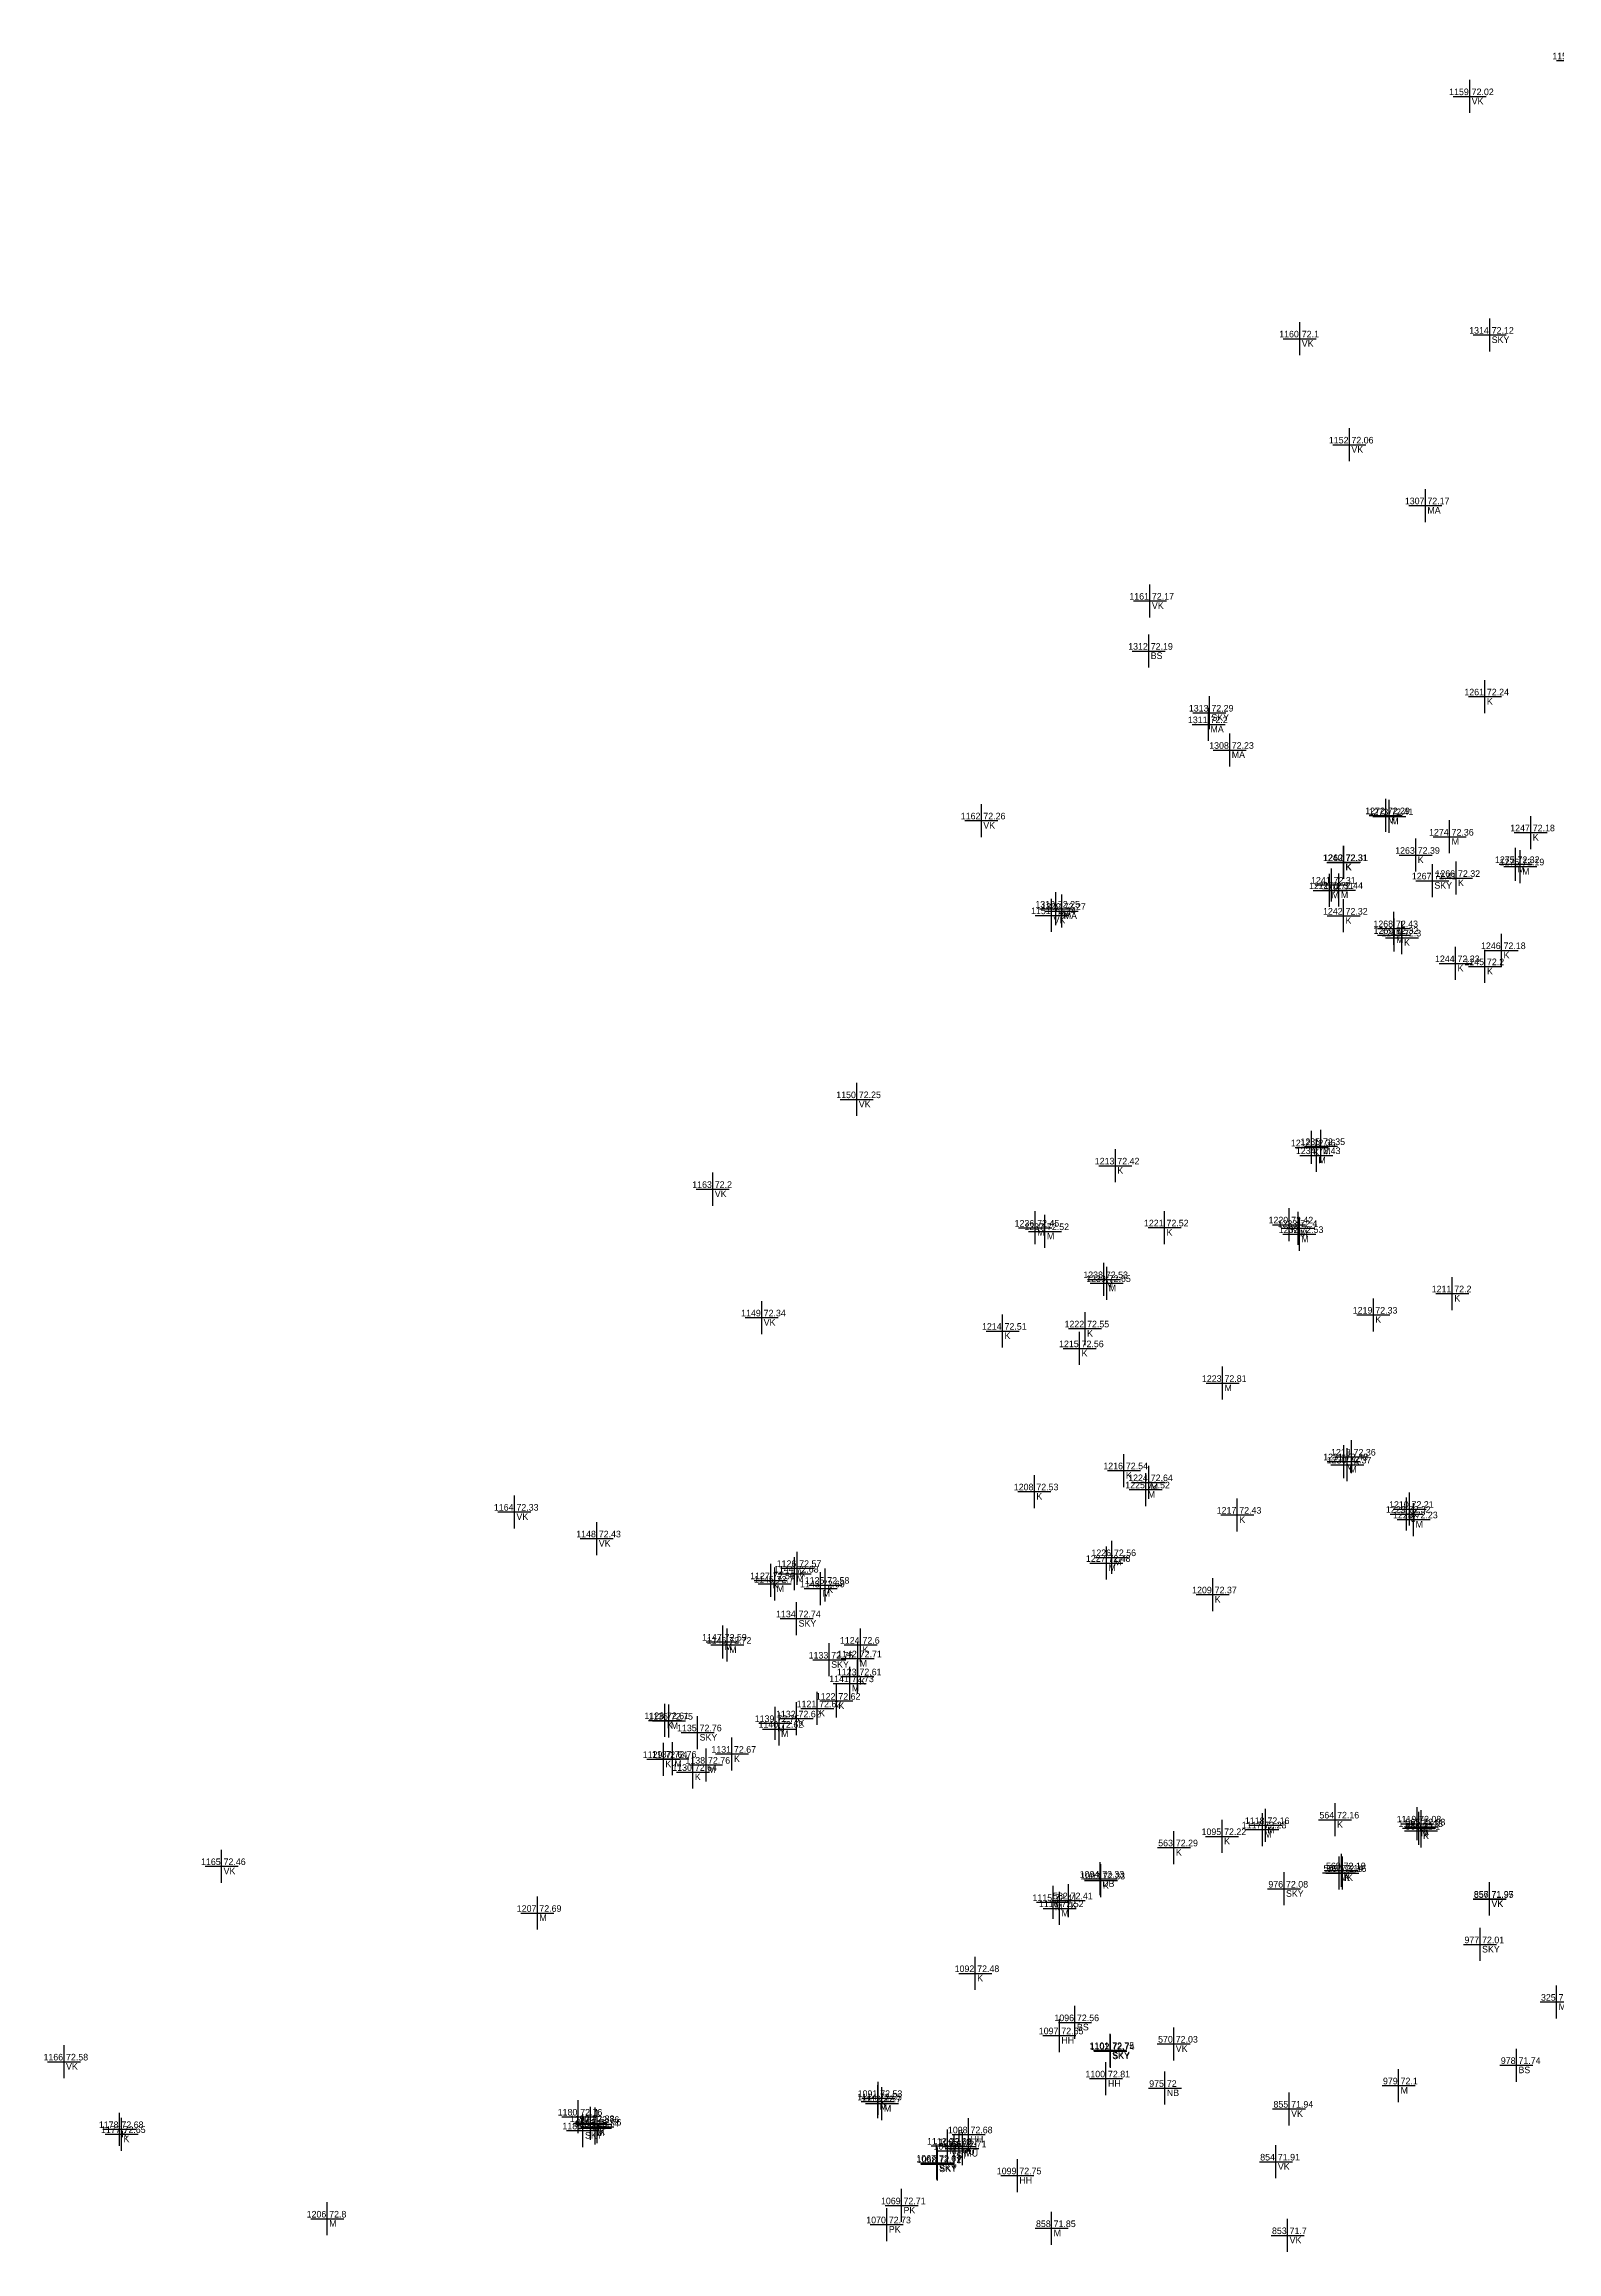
# Model space of a CAD drawing. Header units: metres. Extents: x 152719 to 152886, y 6408449 to 6408667.
# Drawn here: x 152736.6 to 152782.5, y 6408578.1 to 6408645 of the extents above; entities that cross this region are included whole.
import ezdxf
from ezdxf.enums import TextEntityAlignment as Align

# ---------------------------------------------------------------- set-up
doc = ezdxf.new("R2010")
doc.units = ezdxf.units.M
doc.header["$PDMODE"] = 2
doc.header["$PDSIZE"] = 0.5
for name, color, linetype in [('BS', 7, 'Continuous'), ('DB', 7, 'Continuous'), ('HH', 7, 'Continuous'), ('K', 7, 'Continuous'), ('M', 7, 'Continuous'), ('MA', 7, 'Continuous'), ('MU', 7, 'Continuous'), ('NB', 7, 'Continuous'), ('PK', 7, 'Continuous'), ('pntdesc', 1, 'Continuous'), ('pntelev', 2, 'Continuous'), ('pntno', 3, 'Continuous'), ('SKY', 7, 'Continuous'), ('ST', 7, 'Continuous'), ('VK', 7, 'Continuous')]:
    doc.layers.add(name, color=color, linetype=linetype)

# ---------------------------------------------------------------- blocks, each defined once
blk = doc.blocks.new('meas')
at = {"color": 0}
blk.add_point((0, 0), dxfattribs=at)
at = {"layer": 'pntdesc'}
blk.add_attdef('PNTDESC', text='', height=1, dxfattribs=at).set_placement((0.3, -0.21), align=Align.TOP_LEFT)
at = {"layer": 'pntelev'}
blk.add_attdef('PNTELEV', (0.3, 0.19), '', height=1, dxfattribs=at)
at = {"layer": 'pntno'}
blk.add_attdef('PNTNO', text='', height=1, dxfattribs=at).set_placement((-0.14, 0.19), align=Align.RIGHT)

msp = doc.modelspace()

# ---------------------------------------------------------------- block references
at = {"layer": 'BS', "xscale": 0.2, "yscale": 0.2, "zscale": 0.2}
for p, values in [((152770.103, 6408626.601, 72.193), {'PNTNO': '1312', 'PNTELEV': '72.19', 'PNTDESC': 'BS'}), ((152767.867, 6408585.048, 72.565), {'PNTNO': '1096', 'PNTELEV': '72.56', 'PNTDESC': 'BS'}), ((152781.246, 6408583.751, 71.741), {'PNTNO': '978', 'PNTELEV': '71.74', 'PNTDESC': 'BS'})]:
    msp.add_blockref('meas', p, dxfattribs=at).add_auto_attribs(values)
at = {"layer": 'DB', "xscale": 0.2, "yscale": 0.2, "zscale": 0.2}
msp.add_blockref('meas', (152768.633, 6408589.399, 72.329), dxfattribs=at).add_auto_attribs({'PNTNO': '1094', 'PNTELEV': '72.33', 'PNTDESC': 'DB'})
at = {"layer": 'HH', "xscale": 0.2, "yscale": 0.2, "zscale": 0.2}
for p, values in [((152767.394, 6408584.651, 72.645), {'PNTNO': '1097', 'PNTELEV': '72.65', 'PNTDESC': 'HH'}), ((152768.807, 6408583.344, 72.808), {'PNTNO': '1100', 'PNTELEV': '72.81', 'PNTDESC': 'HH'}), ((152764.641, 6408581.651, 72.682), {'PNTNO': '1098', 'PNTELEV': '72.68', 'PNTDESC': 'HH'}), ((152766.122, 6408580.408, 72.75), {'PNTNO': '1099', 'PNTELEV': '72.75', 'PNTDESC': 'HH'})]:
    msp.add_blockref('meas', p, dxfattribs=at).add_auto_attribs(values)
at = {"layer": 'K', "xscale": 0.2, "yscale": 0.2, "zscale": 0.2}
for p, values in [((152780.289, 6408625.218, 72.242), {'PNTNO': '1261', 'PNTELEV': '72.24', 'PNTDESC': 'K'}), ((152781.679, 6408621.1, 72.179), {'PNTNO': '1247', 'PNTELEV': '72.18', 'PNTDESC': 'K'}), ((152776.002, 6408620.197, 72.313), {'PNTNO': '1240', 'PNTELEV': '72.31', 'PNTDESC': 'K'}), ((152776.016, 6408620.199, 72.309), {'PNTNO': '1262', 'PNTELEV': '72.31', 'PNTDESC': 'K'}), ((152778.193, 6408620.419, 72.394), {'PNTNO': '1263', 'PNTELEV': '72.39', 'PNTDESC': 'K'}), ((152775.643, 6408619.513, 72.312), {'PNTNO': '1241', 'PNTELEV': '72.31', 'PNTDESC': 'K'}), ((152779.414, 6408619.719, 72.318), {'PNTNO': '1266', 'PNTELEV': '72.32', 'PNTDESC': 'K'}), ((152776.007, 6408618.577, 72.319), {'PNTNO': '1242', 'PNTELEV': '72.32', 'PNTDESC': 'K'}), ((152777.776, 6408617.914, 72.298), {'PNTNO': '1243', 'PNTELEV': '72.3', 'PNTDESC': 'K'}), ((152780.794, 6408617.531, 72.181), {'PNTNO': '1246', 'PNTELEV': '72.18', 'PNTDESC': 'K'}), ((152779.4, 6408617.136, 72.231), {'PNTNO': '1244', 'PNTELEV': '72.23', 'PNTDESC': 'K'}), ((152780.291, 6408617.044, 72.204), {'PNTNO': '1245', 'PNTELEV': '72.2', 'PNTDESC': 'K'}), ((152775.035, 6408611.558, 72.356), {'PNTNO': '1212', 'PNTELEV': '72.36', 'PNTDESC': 'K'}), ((152769.091, 6408611.006, 72.422), {'PNTNO': '1213', 'PNTELEV': '72.42', 'PNTDESC': 'K'}), ((152770.581, 6408609.129, 72.516), {'PNTNO': '1221', 'PNTELEV': '72.52', 'PNTDESC': 'K'}), ((152774.356, 6408609.219, 72.422), {'PNTNO': '1220', 'PNTELEV': '72.42', 'PNTDESC': 'K'}), ((152779.301, 6408607.132, 72.201), {'PNTNO': '1211', 'PNTELEV': '72.2', 'PNTDESC': 'K'}), ((152776.908, 6408606.487, 72.327), {'PNTNO': '1219', 'PNTELEV': '72.33', 'PNTDESC': 'K'}), ((152765.673, 6408605.997, 72.511), {'PNTNO': '1214', 'PNTELEV': '72.51', 'PNTDESC': 'K'}), ((152768.008, 6408605.469, 72.557), {'PNTNO': '1215', 'PNTELEV': '72.56', 'PNTDESC': 'K'}), ((152768.174, 6408606.069, 72.551), {'PNTNO': '1222', 'PNTELEV': '72.55', 'PNTDESC': 'K'}), ((152776.25, 6408602.186, 72.364), {'PNTNO': '1218', 'PNTELEV': '72.36', 'PNTDESC': 'K'}), ((152769.35, 6408601.77, 72.541), {'PNTNO': '1216', 'PNTELEV': '72.54', 'PNTDESC': 'K'}), ((152766.637, 6408601.131, 72.527), {'PNTNO': '1208', 'PNTELEV': '72.53', 'PNTDESC': 'K'}), ((152772.786, 6408600.426, 72.434), {'PNTNO': '1217', 'PNTELEV': '72.43', 'PNTDESC': 'K'}), ((152778.007, 6408600.602, 72.21), {'PNTNO': '1210', 'PNTELEV': '72.21', 'PNTDESC': 'K'}), ((152759.451, 6408598.81, 72.571), {'PNTNO': '1126', 'PNTELEV': '72.57', 'PNTDESC': 'K'}), ((152758.648, 6408598.439, 72.559), {'PNTNO': '1127', 'PNTELEV': '72.56', 'PNTDESC': 'K'}), ((152760.301, 6408598.301, 72.58), {'PNTNO': '1125', 'PNTELEV': '72.58', 'PNTDESC': 'K'}), ((152772.041, 6408598.01, 72.371), {'PNTNO': '1209', 'PNTELEV': '72.37', 'PNTDESC': 'K'}), ((152761.369, 6408596.486, 72.597), {'PNTNO': '1124', 'PNTELEV': '72.6', 'PNTDESC': 'K'}), ((152761.276, 6408595.528, 72.612), {'PNTNO': '1123', 'PNTELEV': '72.61', 'PNTDESC': 'K'}), ((152760.638, 6408594.787, 72.617), {'PNTNO': '1122', 'PNTELEV': '72.62', 'PNTDESC': 'K'}), ((152755.444, 6408594.2, 72.61), {'PNTNO': '1128', 'PNTELEV': '72.61', 'PNTDESC': 'K'}), ((152759.431, 6408594.252, 72.618), {'PNTNO': '1132', 'PNTELEV': '72.62', 'PNTDESC': 'K'}), ((152760.057, 6408594.56, 72.616), {'PNTNO': '1121', 'PNTELEV': '72.62', 'PNTDESC': 'K'}), ((152755.394, 6408593.023, 72.638), {'PNTNO': '1129', 'PNTELEV': '72.64', 'PNTDESC': 'K'}), ((152757.474, 6408593.181, 72.665), {'PNTNO': '1131', 'PNTELEV': '72.67', 'PNTDESC': 'K'}), ((152756.289, 6408592.632, 72.642), {'PNTNO': '1130', 'PNTELEV': '72.64', 'PNTDESC': 'K'}), ((152775.75, 6408591.19, 72.163), {'PNTNO': '564', 'PNTELEV': '72.16', 'PNTDESC': 'K'}), ((152778.354, 6408590.85, 72.097), {'PNTNO': '566', 'PNTELEV': '72.1', 'PNTDESC': 'K'}), ((152778.36, 6408590.979, 72.082), {'PNTNO': '565', 'PNTELEV': '72.08', 'PNTDESC': 'K'}), ((152770.864, 6408590.346, 72.292), {'PNTNO': '563', 'PNTELEV': '72.29', 'PNTDESC': 'K'}), ((152772.326, 6408590.686, 72.219), {'PNTNO': '1095', 'PNTELEV': '72.22', 'PNTDESC': 'K'}), ((152775.948, 6408589.652, 72.191), {'PNTNO': '568', 'PNTELEV': '72.19', 'PNTDESC': 'K'}), ((152775.971, 6408589.571, 72.146), {'PNTNO': '567', 'PNTELEV': '72.15', 'PNTDESC': 'K'}), ((152767.676, 6408588.741, 72.409), {'PNTNO': '562', 'PNTELEV': '72.41', 'PNTDESC': 'K'}), ((152768.655, 6408589.343, 72.326), {'PNTNO': '1093', 'PNTELEV': '72.33', 'PNTDESC': 'K'}), ((152764.844, 6408586.535, 72.477), {'PNTNO': '1092', 'PNTELEV': '72.48', 'PNTDESC': 'K'}), ((152761.905, 6408582.751, 72.532), {'PNTNO': '1091', 'PNTELEV': '72.53', 'PNTDESC': 'K'}), ((152752.816, 6408582.189, 72.76), {'PNTNO': '1180', 'PNTELEV': '72.76', 'PNTDESC': 'K'}), ((152738.913, 6408581.809, 72.677), {'PNTNO': '1178', 'PNTELEV': '72.68', 'PNTDESC': 'K'}), ((152738.977, 6408581.66, 72.652), {'PNTNO': '1177', 'PNTELEV': '72.65', 'PNTDESC': 'K'}), ((152753.33, 6408581.966, 72.755), {'PNTNO': '1179', 'PNTELEV': '72.76', 'PNTDESC': 'K'}), ((152753.392, 6408581.887, 72.757), {'PNTNO': '1187', 'PNTELEV': '72.76', 'PNTDESC': 'K'})]:
    msp.add_blockref('meas', p, dxfattribs=at).add_auto_attribs(values)
at = {"layer": 'M', "xscale": 0.2, "yscale": 0.2, "zscale": 0.2}
for p, values in [((152777.284, 6408621.619, 72.291), {'PNTNO': '1272', 'PNTELEV': '72.29', 'PNTDESC': 'M'}), ((152777.39, 6408621.589, 72.413), {'PNTNO': '1273', 'PNTELEV': '72.41', 'PNTDESC': 'M'}), ((152779.22, 6408620.971, 72.355), {'PNTNO': '1274', 'PNTELEV': '72.36', 'PNTDESC': 'M'}), ((152781.217, 6408620.138, 72.321), {'PNTNO': '1275', 'PNTELEV': '72.32', 'PNTDESC': 'M'}), ((152781.358, 6408620.069, 72.192), {'PNTNO': '1276', 'PNTELEV': '72.19', 'PNTDESC': 'M'}), ((152775.584, 6408619.347, 72.313), {'PNTNO': '1271', 'PNTELEV': '72.31', 'PNTDESC': 'M'}), ((152775.865, 6408619.358, 72.442), {'PNTNO': '1270', 'PNTELEV': '72.44', 'PNTDESC': 'M'}), ((152777.534, 6408618.195, 72.434), {'PNTNO': '1268', 'PNTELEV': '72.43', 'PNTDESC': 'M'}), ((152777.539, 6408617.992, 72.32), {'PNTNO': '1269', 'PNTELEV': '72.32', 'PNTDESC': 'M'}), ((152775.322, 6408611.594, 72.349), {'PNTNO': '1235', 'PNTELEV': '72.35', 'PNTDESC': 'M'}), ((152775.184, 6408611.32, 72.427), {'PNTNO': '1234', 'PNTELEV': '72.43', 'PNTDESC': 'M'}), ((152766.661, 6408609.124, 72.451), {'PNTNO': '1236', 'PNTELEV': '72.45', 'PNTDESC': 'M'}), ((152766.958, 6408609.017, 72.522), {'PNTNO': '1237', 'PNTELEV': '72.52', 'PNTDESC': 'M'}), ((152774.629, 6408609.112, 72.404), {'PNTNO': '1233', 'PNTELEV': '72.4', 'PNTDESC': 'M'}), ((152774.666, 6408608.93, 72.534), {'PNTNO': '1232', 'PNTELEV': '72.53', 'PNTDESC': 'M'}), ((152768.743, 6408607.561, 72.531), {'PNTNO': '1238', 'PNTELEV': '72.53', 'PNTDESC': 'M'}), ((152768.83, 6408607.445, 72.648), {'PNTNO': '1239', 'PNTELEV': '72.65', 'PNTDESC': 'M'}), ((152772.338, 6408604.417, 72.808), {'PNTNO': '1223', 'PNTELEV': '72.81', 'PNTDESC': 'M'}), ((152776.011, 6408602.041, 72.478), {'PNTNO': '1231', 'PNTELEV': '72.48', 'PNTDESC': 'M'}), ((152776.12, 6408601.946, 72.366), {'PNTNO': '1230', 'PNTELEV': '72.37', 'PNTDESC': 'M'}), ((152770.014, 6408601.191, 72.518), {'PNTNO': '1225', 'PNTELEV': '72.52', 'PNTDESC': 'M'}), ((152770.103, 6408601.411, 72.636), {'PNTNO': '1224', 'PNTELEV': '72.64', 'PNTDESC': 'M'}), ((152777.913, 6408600.452, 72.318), {'PNTNO': '1229', 'PNTELEV': '72.32', 'PNTDESC': 'M'}), ((152778.13, 6408600.284, 72.232), {'PNTNO': '1228', 'PNTELEV': '72.23', 'PNTDESC': 'M'}), ((152768.822, 6408598.965, 72.478), {'PNTNO': '1227', 'PNTELEV': '72.48', 'PNTDESC': 'M'}), ((152768.989, 6408599.139, 72.558), {'PNTNO': '1226', 'PNTELEV': '72.56', 'PNTDESC': 'M'}), ((152758.769, 6408598.335, 72.697), {'PNTNO': '1145', 'PNTELEV': '72.7', 'PNTDESC': 'M'}), ((152759.369, 6408598.641, 72.684), {'PNTNO': '1144', 'PNTELEV': '72.68', 'PNTDESC': 'M'}), ((152760.161, 6408598.195, 72.691), {'PNTNO': '1143', 'PNTELEV': '72.69', 'PNTDESC': 'M'}), ((152757.192, 6408596.578, 72.591), {'PNTNO': '1147', 'PNTELEV': '72.59', 'PNTDESC': 'M'}), ((152757.332, 6408596.484, 72.721), {'PNTNO': '1146', 'PNTELEV': '72.72', 'PNTDESC': 'M'}), ((152761.285, 6408596.072, 72.71), {'PNTNO': '1142', 'PNTELEV': '72.71', 'PNTDESC': 'M'}), ((152761.044, 6408595.32, 72.73), {'PNTNO': '1141', 'PNTELEV': '72.73', 'PNTDESC': 'M'}), ((152755.562, 6408594.184, 72.749), {'PNTNO': '1136', 'PNTELEV': '72.75', 'PNTDESC': 'M'}), ((152758.786, 6408594.111, 72.745), {'PNTNO': '1139', 'PNTELEV': '72.75', 'PNTDESC': 'M'}), ((152758.902, 6408593.938, 72.623), {'PNTNO': '1140', 'PNTELEV': '72.62', 'PNTDESC': 'M'}), ((152755.669, 6408593.035, 72.759), {'PNTNO': '1137', 'PNTELEV': '72.76', 'PNTDESC': 'M'}), ((152756.688, 6408592.85, 72.757), {'PNTNO': '1138', 'PNTELEV': '72.76', 'PNTDESC': 'M'}), ((152773.546, 6408590.889, 72.281), {'PNTNO': '1117', 'PNTELEV': '72.28', 'PNTDESC': 'M'}), ((152773.639, 6408591.02, 72.156), {'PNTNO': '1118', 'PNTELEV': '72.16', 'PNTDESC': 'M'}), ((152778.237, 6408591.068, 72.077), {'PNTNO': '1119', 'PNTELEV': '72.08', 'PNTDESC': 'M'}), ((152778.29, 6408590.931, 72.13), {'PNTNO': '1120', 'PNTELEV': '72.13', 'PNTDESC': 'M'}), ((152751.577, 6408588.361, 72.691), {'PNTNO': '1207', 'PNTELEV': '72.69', 'PNTDESC': 'M'}), ((152767.203, 6408588.688, 72.413), {'PNTNO': '1115', 'PNTELEV': '72.41', 'PNTDESC': 'M'}), ((152767.399, 6408588.503, 72.516), {'PNTNO': '1116', 'PNTELEV': '72.52', 'PNTDESC': 'M'}), ((152782.462, 6408585.667, 71.73), {'PNTNO': '325', 'PNTELEV': '71.73', 'PNTDESC': 'M'}), ((152777.674, 6408583.135, 72.096), {'PNTNO': '979', 'PNTELEV': '72.1', 'PNTDESC': 'M'}), ((152761.892, 6408582.649, 72.547), {'PNTNO': '1114', 'PNTELEV': '72.55', 'PNTDESC': 'M'}), ((152762.017, 6408582.587, 72.7), {'PNTNO': '1113', 'PNTELEV': '72.7', 'PNTDESC': 'M'}), ((152753.183, 6408581.99, 72.88), {'PNTNO': '1190', 'PNTELEV': '72.88', 'PNTDESC': 'M'}), ((152753.326, 6408581.847, 72.742), {'PNTNO': '1189', 'PNTELEV': '72.74', 'PNTDESC': 'M'}), ((152764.006, 6408581.306, 72.676), {'PNTNO': '1112', 'PNTELEV': '72.68', 'PNTDESC': 'M'}), ((152745.209, 6408579.099, 72.797), {'PNTNO': '1206', 'PNTELEV': '72.8', 'PNTDESC': 'M'}), ((152767.16, 6408578.809, 71.845), {'PNTNO': '858', 'PNTELEV': '71.85', 'PNTDESC': 'M'})]:
    msp.add_blockref('meas', p, dxfattribs=at).add_auto_attribs(values)
at = {"layer": 'MA', "xscale": 0.2, "yscale": 0.2, "zscale": 0.2}
for p, values in [((152778.486, 6408631.009, 72.168), {'PNTNO': '1307', 'PNTELEV': '72.17', 'PNTDESC': 'MA'}), ((152771.914, 6408624.377, 72.198), {'PNTNO': '1311', 'PNTELEV': '72.2', 'PNTDESC': 'MA'}), ((152772.558, 6408623.6, 72.23), {'PNTNO': '1308', 'PNTELEV': '72.23', 'PNTDESC': 'MA'}), ((152767.29, 6408618.789, 72.245), {'PNTNO': '1310', 'PNTELEV': '72.25', 'PNTDESC': 'MA'}), ((152767.467, 6408618.721, 72.265), {'PNTNO': '1309', 'PNTELEV': '72.27', 'PNTDESC': 'MA'})]:
    msp.add_blockref('meas', p, dxfattribs=at).add_auto_attribs(values)
at = {"layer": 'MU', "xscale": 0.2, "yscale": 0.2, "zscale": 0.2}
for p, values in [((152764.356, 6408581.285, 72.704), {'PNTNO': '1065', 'PNTELEV': '72.7', 'PNTDESC': 'MU'}), ((152764.455, 6408581.226, 72.71), {'PNTNO': '1066', 'PNTELEV': '72.71', 'PNTDESC': 'MU'})]:
    msp.add_blockref('meas', p, dxfattribs=at).add_auto_attribs(values)
at = {"layer": 'NB', "xscale": 0.2, "yscale": 0.2, "zscale": 0.2}
msp.add_blockref('meas', (152770.591, 6408583.057, 72.005), dxfattribs=at).add_auto_attribs({'PNTNO': '975', 'PNTELEV': '72', 'PNTDESC': 'NB'})
at = {"layer": 'PK', "xscale": 0.2, "yscale": 0.2, "zscale": 0.2}
for p, values in [((152762.612, 6408579.501, 72.714), {'PNTNO': '1069', 'PNTELEV': '72.71', 'PNTDESC': 'PK'}), ((152762.166, 6408578.923, 72.729), {'PNTNO': '1070', 'PNTELEV': '72.73', 'PNTDESC': 'PK'})]:
    msp.add_blockref('meas', p, dxfattribs=at).add_auto_attribs(values)
at = {"layer": 'SKY', "xscale": 0.2, "yscale": 0.2, "zscale": 0.2}
for p, values in [((152780.435, 6408636.176, 72.117), {'PNTNO': '1314', 'PNTELEV': '72.12', 'PNTDESC': 'SKY'}), ((152771.941, 6408624.729, 72.294), {'PNTNO': '1313', 'PNTELEV': '72.29', 'PNTDESC': 'SKY'}), ((152778.698, 6408619.642, 72.412), {'PNTNO': '1267', 'PNTELEV': '72.41', 'PNTDESC': 'SKY'}), ((152759.433, 6408597.283, 72.736), {'PNTNO': '1134', 'PNTELEV': '72.74', 'PNTDESC': 'SKY'}), ((152760.421, 6408596.035, 72.756), {'PNTNO': '1133', 'PNTELEV': '72.76', 'PNTDESC': 'SKY'}), ((152756.433, 6408593.831, 72.764), {'PNTNO': '1135', 'PNTELEV': '72.76', 'PNTDESC': 'SKY'}), ((152774.202, 6408589.096, 72.076), {'PNTNO': '976', 'PNTELEV': '72.08', 'PNTDESC': 'SKY'}), ((152780.143, 6408587.409, 72.01), {'PNTNO': '977', 'PNTELEV': '72.01', 'PNTDESC': 'SKY'}), ((152768.931, 6408584.204, 72.745), {'PNTNO': '1101', 'PNTELEV': '72.75', 'PNTDESC': 'SKY'}), ((152768.941, 6408584.177, 72.737), {'PNTNO': '1102', 'PNTELEV': '72.74', 'PNTDESC': 'SKY'}), ((152752.959, 6408581.77, 72.889), {'PNTNO': '1188', 'PNTELEV': '72.89', 'PNTDESC': 'SKY'}), ((152763.685, 6408580.792, 72.672), {'PNTNO': '1067', 'PNTELEV': '72.67', 'PNTDESC': 'SKY'}), ((152763.698, 6408580.754, 72.719), {'PNTNO': '1068', 'PNTELEV': '72.72', 'PNTDESC': 'SKY'})]:
    msp.add_blockref('meas', p, dxfattribs=at).add_auto_attribs(values)
at = {"layer": 'ST', "xscale": 0.2, "yscale": 0.2, "zscale": 0.2}
msp.add_blockref('meas', (152764.206, 6408581.157, 72.709), dxfattribs=at).add_auto_attribs({'PNTNO': '1071', 'PNTELEV': '72.71', 'PNTDESC': 'ST'})
at = {"layer": 'VK', "xscale": 0.2, "yscale": 0.2, "zscale": 0.2}
for p, values in [((152782.954, 6408644.488, 71.915), {'PNTNO': '1153', 'PNTELEV': '71.92', 'PNTDESC': 'VK'}), ((152779.828, 6408643.405, 72.017), {'PNTNO': '1159', 'PNTELEV': '72.02', 'PNTDESC': 'VK'}), ((152774.679, 6408636.064, 72.098), {'PNTNO': '1160', 'PNTELEV': '72.1', 'PNTDESC': 'VK'}), ((152776.184, 6408632.851, 72.065), {'PNTNO': '1152', 'PNTELEV': '72.06', 'PNTDESC': 'VK'}), ((152770.138, 6408628.119, 72.168), {'PNTNO': '1161', 'PNTELEV': '72.17', 'PNTDESC': 'VK'}), ((152765.031, 6408621.461, 72.256), {'PNTNO': '1162', 'PNTELEV': '72.26', 'PNTDESC': 'VK'}), ((152767.159, 6408618.59, 72.244), {'PNTNO': '1151', 'PNTELEV': '72.24', 'PNTDESC': 'VK'}), ((152761.257, 6408613.015, 72.246), {'PNTNO': '1150', 'PNTELEV': '72.25', 'PNTDESC': 'VK'}), ((152756.893, 6408610.295, 72.205), {'PNTNO': '1163', 'PNTELEV': '72.2', 'PNTDESC': 'VK'}), ((152758.375, 6408606.402, 72.342), {'PNTNO': '1149', 'PNTELEV': '72.34', 'PNTDESC': 'VK'}), ((152750.883, 6408600.516, 72.332), {'PNTNO': '1164', 'PNTELEV': '72.33', 'PNTDESC': 'VK'}), ((152753.378, 6408599.707, 72.434), {'PNTNO': '1148', 'PNTELEV': '72.43', 'PNTDESC': 'VK'}), ((152742.009, 6408589.778, 72.462), {'PNTNO': '1165', 'PNTELEV': '72.46', 'PNTDESC': 'VK'}), ((152775.872, 6408589.579, 72.138), {'PNTNO': '569', 'PNTELEV': '72.14', 'PNTDESC': 'VK'}), ((152780.428, 6408588.794, 71.968), {'PNTNO': '856', 'PNTELEV': '71.97', 'PNTDESC': 'VK'}), ((152780.429, 6408588.783, 71.947), {'PNTNO': '857', 'PNTELEV': '71.95', 'PNTDESC': 'VK'}), ((152770.861, 6408584.398, 72.031), {'PNTNO': '570', 'PNTELEV': '72.03', 'PNTDESC': 'VK'}), ((152737.235, 6408583.858, 72.577), {'PNTNO': '1166', 'PNTELEV': '72.58', 'PNTDESC': 'VK'}), ((152774.357, 6408582.428, 71.944), {'PNTNO': '855', 'PNTELEV': '71.94', 'PNTDESC': 'VK'}), ((152773.955, 6408580.827, 71.906), {'PNTNO': '854', 'PNTELEV': '71.91', 'PNTDESC': 'VK'}), ((152774.311, 6408578.596, 71.698), {'PNTNO': '853', 'PNTELEV': '71.7', 'PNTDESC': 'VK'})]:
    msp.add_blockref('meas', p, dxfattribs=at).add_auto_attribs(values)

doc.saveas('drawing.dxf')
